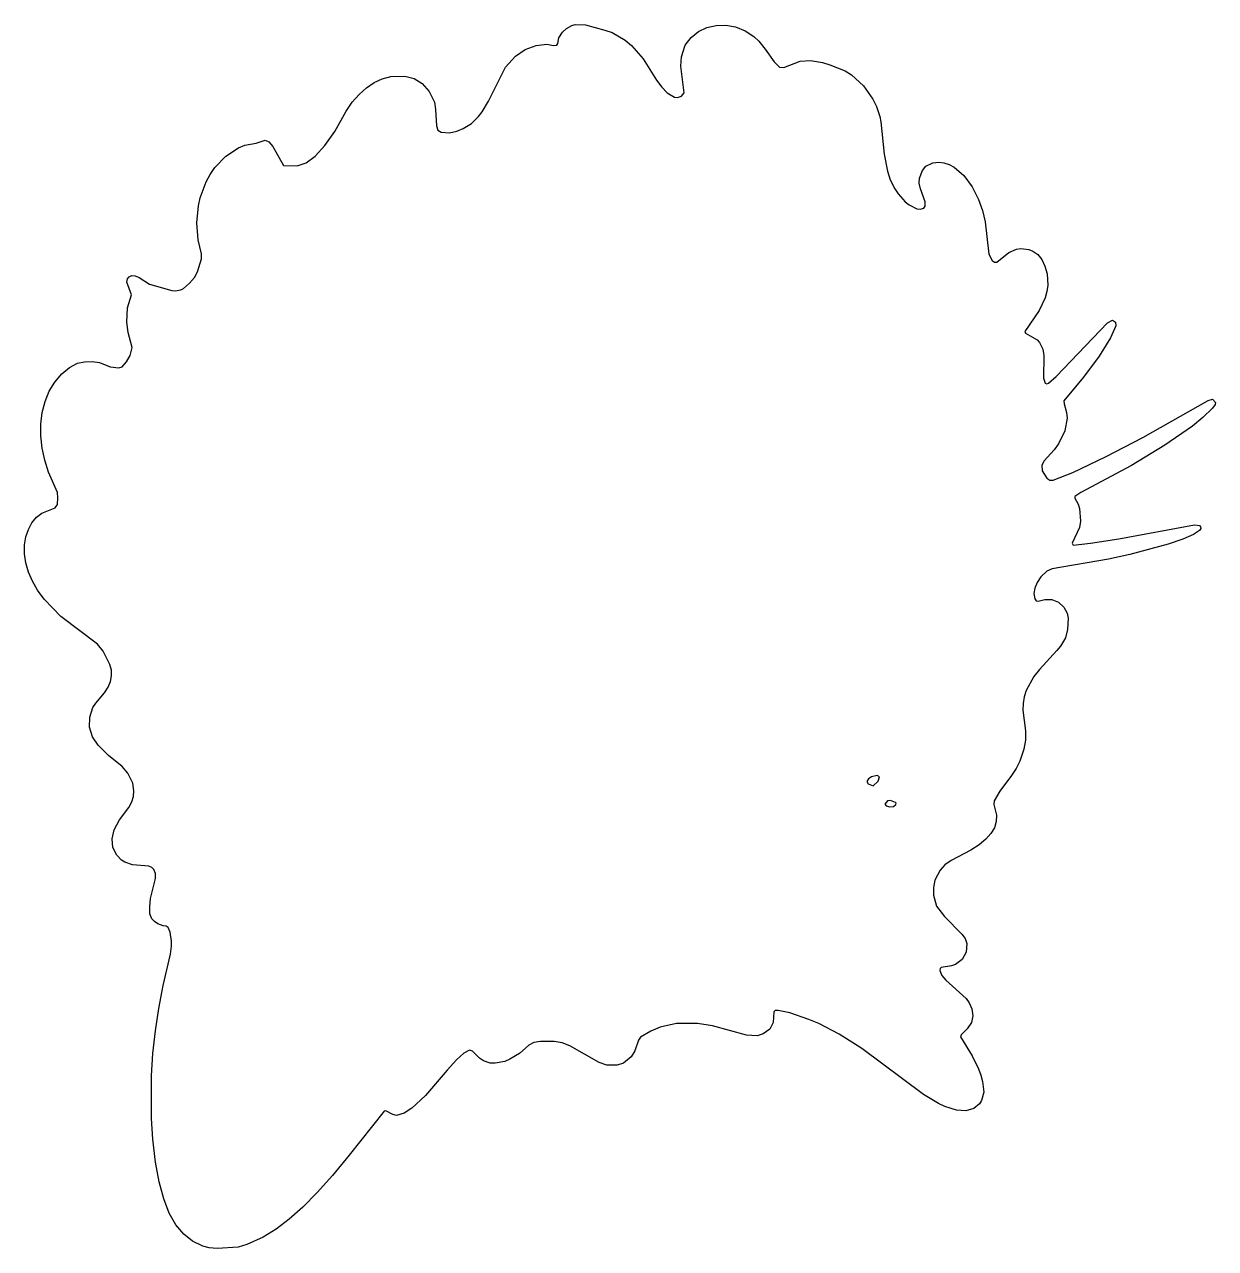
# Model space of a CAD drawing. Header units: millimetres. Extents: x 0 to 292, y 0 to 300.
import ezdxf

# ---------------------------------------------------------------- set-up
doc = ezdxf.new("R2010")
doc.units = ezdxf.units.MM
doc.layers.add('CUT', color=7, linetype='CONTINUOUS')

msp = doc.modelspace()

# ---------------------------------------------------------------- linework, layer by layer
at = {"layer": 'CUT'}
for points in [[(43.7296, 0.5519), (41.1877, 1.7645), (39.006, 3.4855), (37.0865, 5.781), (35.459, 8.6789), (34.1028, 12.1596), (33.0137, 16.3223), (32.1266, 21.152), (31.465, 26.7681), (31.1006, 31.8389), (31.1006, 42.3469), (31.4633, 47.7938), (32.0593, 53.3224), (32.9147, 58.8497), (33.9732, 64.4393), (35.7525, 72.1203), (36.0402, 74.0981), (36.0114, 75.2891), (35.6805, 77.5033), (35.1895, 78.6749), (34.7354, 78.9648), (33.968, 79.0521), (32.6857, 79.5454), (31.8546, 80.1257), (31.1858, 80.8392), (30.7464, 82.0225), (30.6733, 83.7493), (30.9043, 85.7624), (32.1207, 90.6644), (32.0576, 91.9217), (31.6612, 92.8665), (31.1659, 93.4184), (30.4962, 93.7041), (26.4428, 94.0296), (24.5682, 94.6586), (23.7787, 95.1472), (22.59, 96.4347), (21.6473, 98.3246), (21.4483, 100.3818), (21.9806, 102.6252), (23.2846, 105.0456), (25.5235, 108.1102), (26.3003, 109.4966), (26.7202, 110.78), (26.8158, 112.1807), (26.5815, 114.0161), (25.3564, 116.527), (23.8979, 118.1236), (20.5874, 120.841), (18.0307, 123.3345), (16.6301, 125.4031), (15.9188, 127.7902), (15.9781, 130.225), (16.7818, 132.5619), (17.4685, 133.6993), (19.5928, 136.1635), (20.481, 137.5618), (21.0589, 138.9434), (21.3453, 140.3633), (21.2821, 141.717), (20.9384, 143.1615), (19.2808, 146.3649), (17.9009, 148.1373), (8.9124, 154.9223), (4.805, 159.1255), (3.2088, 161.3163), (1.9424, 163.544), (0.9452, 165.7992), (0.2959, 168.0896), (0, 170.2988), (0.0364, 172.4614), (0.3681, 174.4464), (0.9625, 176.2654), (1.8322, 177.8816), (2.9631, 179.2582), (4.2583, 180.257), (7.5439, 181.4978), (8.0802, 182.3226), (8.2009, 183.9756), (8.0471, 185.2724), (5.9181, 190.2828), (4.9548, 193.233), (4.3222, 196.1856), (4.0209, 199.1412), (4.0188, 202.027), (4.3573, 204.901), (5.0266, 207.5967), (6.0286, 210.1251), (7.3945, 212.3527), (9.1148, 214.3375), (11.0444, 215.9601), (12.9593, 216.9642), (14.7344, 217.3379), (16.5844, 217.401), (18.3376, 217.1596), (21.0285, 216.118), (23.0769, 215.888), (23.9137, 216.1091), (25.0061, 217.3078), (25.8842, 218.8734), (26.3501, 220.8033), (25.4023, 224.5482), (25.0714, 227.0136), (25.2089, 230.5858), (26.1867, 233.7496), (25.0727, 236.8768), (25.1987, 237.6278), (25.6123, 238.1795), (26.3149, 238.4547), (27.1154, 238.3824), (28.0856, 237.9678), (30.6349, 236.3262), (36.1215, 234.7738), (36.9435, 234.7024), (38.2665, 234.9359), (38.9657, 235.324), (40.4428, 236.6066), (41.6671, 237.9866), (42.4206, 239.3928), (43.3613, 242.5682), (43.3291, 243.8278), (42.5667, 247.2553), (42.2369, 251.4104), (42.5995, 255.528), (43.064, 257.5274), (44.4892, 261.4134), (45.4874, 263.2151), (46.6445, 264.9146), (49.3434, 267.7451), (52.461, 269.7776), (54.0151, 270.4046), (56.721, 270.9433), (58.9477, 271.6636), (59.8703, 271.2601), (60.8271, 270.0751), (63.4961, 265.429), (66.8026, 265.3695), (69.0116, 266.0973), (71.244, 267.7024), (73.6163, 270.3379), (76.0326, 273.7989), (78.8159, 278.7318), (80.3198, 280.9222), (82.0147, 282.8542), (83.8154, 284.4839), (85.7011, 285.74), (87.642, 286.6434), (89.717, 287.2168), (93.1633, 287.3109), (95.5058, 286.7385), (97.4512, 285.5017), (99.134, 283.5815), (100.4313, 280.9509), (100.7059, 279.1922), (100.9004, 275.1712), (101.2444, 274.0666), (102.0782, 273.5735), (104.1451, 273.4781), (105.9564, 273.8271), (107.4643, 274.4832), (109.514, 275.7577), (111.2655, 277.4786), (112.1316, 278.5787), (113.7171, 281.2329), (117.8713, 289.508), (120.2778, 292.2205), (122.6887, 293.8387), (125.3606, 294.8788), (127.9596, 295.1565), (129.6409, 294.8567), (130.4205, 294.9168), (130.706, 295.3211), (130.8827, 296.7183), (131.7909, 298.1337), (132.7521, 299.0529), (134.0664, 299.7758), (134.8814, 300), (137.4204, 299.9329), (142.2203, 298.6342), (143.9602, 298.0282), (147.1566, 296.1829), (148.725, 294.8541), (151.5915, 291.5592), (154.8602, 286.315), (156.1457, 284.6314), (157.4774, 283.2708), (159.2778, 282.1626), (160.0055, 282.113), (160.9826, 282.4491), (161.6187, 283.2756), (160.8106, 289.7859), (160.9507, 292.1088), (161.8961, 294.8919), (163.3411, 296.773), (165.1584, 298.2536), (167.2103, 299.2297), (169.4599, 299.767), (171.8095, 299.834), (174.1607, 299.4052), (176.5298, 298.4442), (178.688, 297.014), (179.8766, 295.8914), (181.4883, 293.9452), (183.6631, 290.8171), (184.9732, 289.5779), (186.0361, 289.4632), (189.9998, 291.0001), (192.5522, 291.1676), (195.5181, 290.6731), (197.3157, 290.1418), (201.0751, 288.6262), (202.6418, 287.6228), (205.5396, 284.9836), (207.8419, 281.7274), (208.7446, 279.895), (209.551, 277.4878), (209.7902, 276.1669), (210.6467, 268.2294), (211.4043, 264.085), (212.1268, 261.8935), (213.2135, 259.7208), (214.0139, 258.5197), (215.802, 256.5396), (216.7749, 255.7689), (218.5877, 254.8319), (219.422, 254.7047), (220.2984, 254.9496), (220.6433, 255.4973), (220.6425, 256.5267), (219.5026, 259.6822), (219.2241, 261.1184), (219.2998, 262.3609), (220.0336, 264.1968), (220.8659, 265.2394), (222.5626, 266.0625), (224.0097, 266.228), (225.2751, 266.0933), (226.5651, 265.6862), (227.8025, 265.0302), (230.1482, 263.0118), (232.1906, 260.1783), (233.7551, 257.0877), (234.7273, 254.4064), (235.3866, 251.6702), (236.2653, 243.6817), (237.1091, 242.1512), (237.6456, 241.7207), (238.1905, 241.7189), (241.1234, 244.137), (243.0118, 244.9649), (244.0675, 245.1108), (246.0534, 244.8785), (247.0743, 244.461), (248.2428, 243.6026), (249.2183, 242.3621), (250.0112, 240.7456), (250.5464, 238.894), (250.7122, 236.1075), (250.4402, 234.5634), (250.0329, 232.9831), (248.6171, 229.8885), (245.0427, 224.728), (245.274, 224.3578), (248.0848, 222.7083), (248.6339, 222.0869), (249.5012, 220.4234), (249.7566, 218.9009), (249.6233, 213.3494), (250.0621, 212.0504), (250.4408, 211.8964), (250.8464, 212.0664), (252.7681, 213.7269), (265.3449, 226.8643), (266.5573, 227.5164), (267.2599, 227.0754), (267.3353, 226.1764), (266.0822, 223.1753), (263.3005, 218.6999), (259.4668, 213.5756), (254.6587, 207.7333), (254.6954, 207.0003), (255.3209, 204.9406), (255.4222, 203.5114), (254.852, 200.3899), (253.3326, 197.2256), (252.268, 195.7649), (249.8138, 193.0804), (249.2456, 192.017), (249.3593, 190.6221), (250.4824, 188.8165), (251.1692, 188.3451), (252.0537, 188.2824), (256.8362, 190.2024), (264.8698, 194.0544), (273.9908, 198.763), (289.9588, 207.8171), (291.0538, 208.1362), (291.7948, 207.3291), (291.7312, 206.8359), (291.0607, 205.9298), (288.7156, 203.6507), (286.1688, 201.568), (279.4161, 196.8906), (271.2348, 191.9089), (258.7845, 185.2883), (257.3047, 184.2932), (257.31, 183.8929), (258.1475, 182.4359), (258.4785, 181.3438), (258.7169, 178.2925), (258.4345, 176.7445), (256.6757, 172.9024), (256.9375, 172.4206), (261.1757, 172.8904), (268.0899, 173.9768), (286.6359, 177.3371), (287.8333, 177.2152), (288.1209, 176.9188), (288.1965, 176.4805), (287.9018, 176.0176), (286.4217, 174.9906), (283.8044, 173.8656), (280.1758, 172.6454), (270.8189, 170.1086), (265.5403, 168.9536), (251.7489, 166.6088), (250.444, 166.0348), (249.0015, 164.588), (248.098, 163.2487), (247.5015, 161.8232), (247.2888, 160.5596), (247.5449, 159.2158), (247.8784, 158.7714), (248.334, 158.6327), (249.9686, 159.0557), (251.73, 159.0422), (253.348, 158.397), (254.6531, 157.1964), (255.4701, 155.7383), (255.6857, 154.4875), (255.5553, 151.6886), (255.0212, 149.6976), (253.8466, 147.6702), (252.9435, 146.5298), (248.6963, 141.9192), (247.3249, 140.1579), (245.4173, 136.7649), (244.9093, 135.1739), (244.649, 133.5622), (244.6189, 131.9763), (245.2759, 126.9154), (245.2101, 124.5779), (244.8459, 122.3457), (243.8479, 119.4393), (242.9402, 117.6874), (241.8372, 115.9184), (238.9339, 112.0865), (237.5917, 109.6953), (237.4752, 108.8492), (238.126, 106.1734), (238.0571, 104.6476), (237.6104, 103.1398), (236.7348, 101.6919), (235.5093, 100.299), (233.9093, 98.9608), (231.8466, 97.6399), (227.0617, 95.1169), (225.4537, 93.9992), (224.3414, 92.7526), (223.0608, 90.2818), (222.6787, 88.4775), (222.6732, 86.5768), (223.4117, 83.9239), (225.4289, 81.3568), (229.683, 77.0349), (230.4326, 76.0044), (230.8709, 74.7574), (230.7373, 72.6318), (229.7194, 70.8198), (228.0917, 69.5903), (227.1252, 69.2587), (224.575, 68.86), (224.3162, 68.5977), (224.2578, 68.1595), (224.7688, 66.945), (225.7402, 65.7598), (230.7059, 61.2515), (231.4772, 60.2084), (232.0873, 58.7852), (232.36, 57.0328), (231.981, 55.4108), (230.9346, 53.8836), (229.4812, 52.4038), (229.3324, 51.8626), (232.1425, 47.2491), (233.754, 44.0263), (234.3225, 42.4594), (234.7317, 40.9569), (235.0288, 38.3493), (234.5, 36.2673), (234.0026, 35.4686), (232.5701, 34.3358), (230.6188, 33.7422), (228.3754, 33.869), (225.4651, 34.7814), (223.9014, 35.515), (220.2345, 37.7621), (205.1502, 48.9931), (199.5702, 52.5715), (194.5816, 55.1325), (192.1355, 56.1575), (187.47, 57.7239), (184.6321, 58.3169), (183.8861, 58.3108), (183.6104, 58.0465), (183.4565, 55.4219), (182.5942, 53.7754), (180.9619, 52.6115), (179.4739, 52.1531), (176.8828, 52.2584), (168.5929, 54.5614), (164.8749, 55.1861), (159.7449, 55.1213), (155.7325, 54.2119), (153.4236, 53.2558), (150.9546, 51.782), (150.4449, 51.0414), (149.5151, 48.4224), (148.609, 47.0078), (146.7446, 45.4384), (145.213, 44.9053), (142.6518, 44.9715), (140.7576, 45.6078), (133.6357, 49.7092), (131.7309, 50.4399), (129.7893, 50.7678), (126.4348, 50.771), (124.7777, 50.4697), (123.5684, 49.8425), (121.2362, 47.8381), (118.9247, 46.3852), (117.6736, 45.8653), (115.2944, 45.4353), (114.1089, 45.468), (112.4689, 45.9784), (111.4528, 46.6791), (109.7744, 48.3551), (108.9848, 48.6102), (107.6552, 47.8631), (105.8471, 46.2142), (103.5163, 43.7515), (98.22, 37.5009), (94.9098, 34.3617), (93.0195, 33.1869), (91.175, 32.619), (90.2235, 32.836), (88.4964, 33.7503), (88.09, 33.6772), (79.5718, 22.8722), (75.491, 17.9357), (71.6971, 13.7124), (68.1659, 10.1475), (64.8306, 7.1745), (61.6226, 4.7584), (58.4724, 2.8156), (54.4934, 0.9741), (52.3864, 0.3366), (47.176, 0), (45.2638, 0.1369)], [(206.3666, 114.4235), (206.688, 113.917), (207.9297, 113.4323), (209.1309, 114.5791), (209.4852, 115.628), (208.8885, 115.9028), (207.5337, 115.6056), (206.7973, 115.1051)], [(213.4377, 108.8004), (213.5365, 109.1298), (213.4047, 109.2946), (212.1857, 109.8217), (211.4609, 109.6899), (210.769, 108.8663), (211.0985, 108.5038), (211.988, 108.2403), (212.9105, 108.3721)]]:
    msp.add_lwpolyline(points, close=True, dxfattribs=at)

doc.saveas('drawing.dxf')
